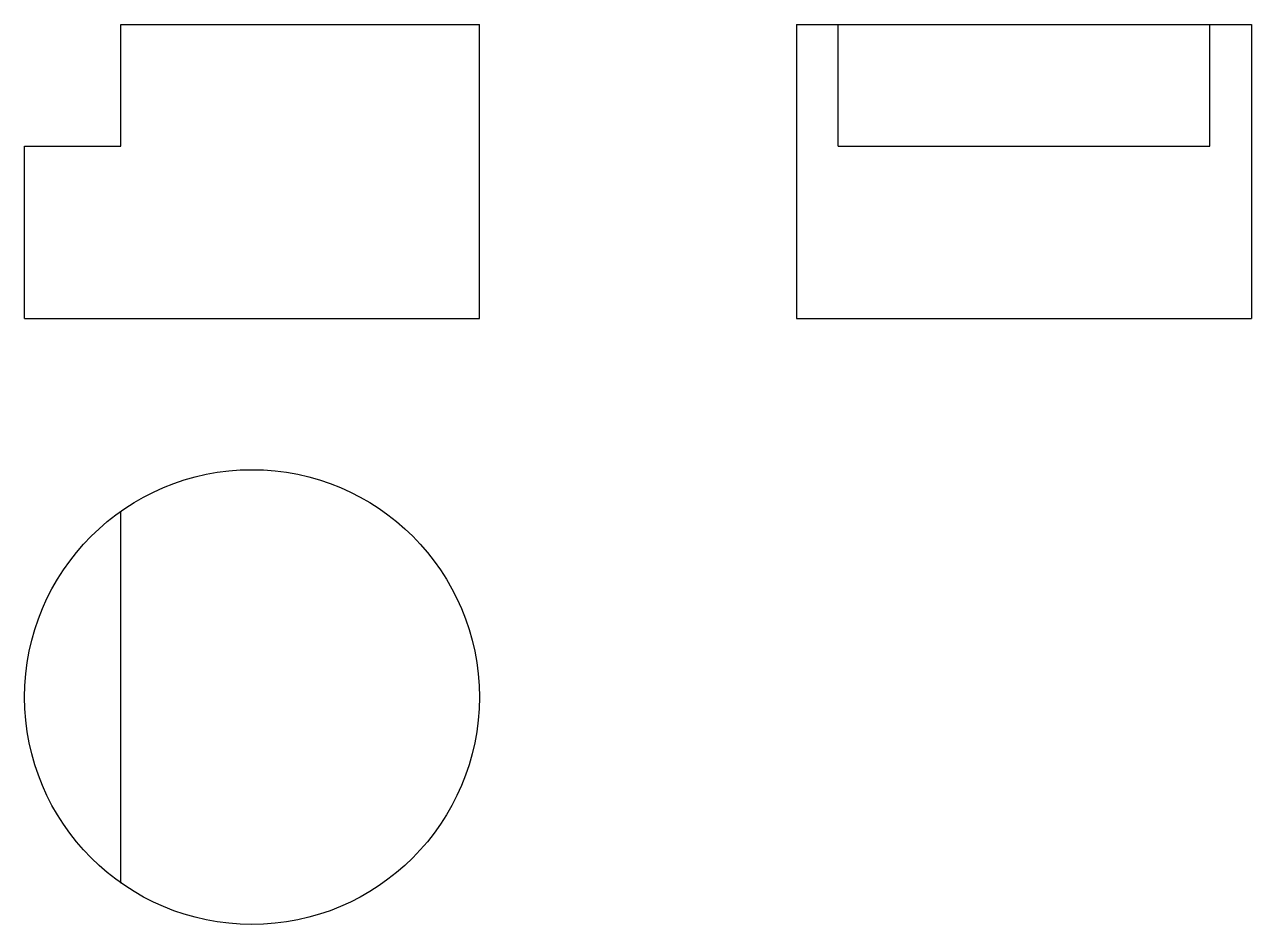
# Model space of a CAD drawing. Header units: millimetres. Extents: x 353 to 657, y 1597 to 1820.
import ezdxf

# ---------------------------------------------------------------- set-up
doc = ezdxf.new("R2010")
doc.units = ezdxf.units.MM

msp = doc.modelspace()

# ---------------------------------------------------------------- linework, layer by layer
for p, q in [((376.79, 1819.55), (465.54, 1819.55)), ((376.79, 1789.42), (376.79, 1819.55)), ((465.54, 1746.78), (465.54, 1819.55)), ((544.13, 1819.55), (544.13, 1746.78)), ((544.13, 1819.55), (656.77, 1819.55)), ((554.4, 1789.42), (554.4, 1819.55)), ((646.5, 1789.42), (646.5, 1819.55)), ((656.77, 1819.55), (656.77, 1746.78)), ((352.9, 1746.78), (352.9, 1789.42)), ((352.9, 1789.42), (376.79, 1789.42)), ((554.4, 1789.42), (646.5, 1789.42)), ((352.9, 1746.78), (465.54, 1746.78)), ((544.13, 1746.78), (656.77, 1746.78)), ((376.79, 1606.93), (376.79, 1699.03))]:
    msp.add_line(p, q)
msp.add_circle((409.22, 1652.98), 56.32)

doc.saveas('drawing.dxf')
